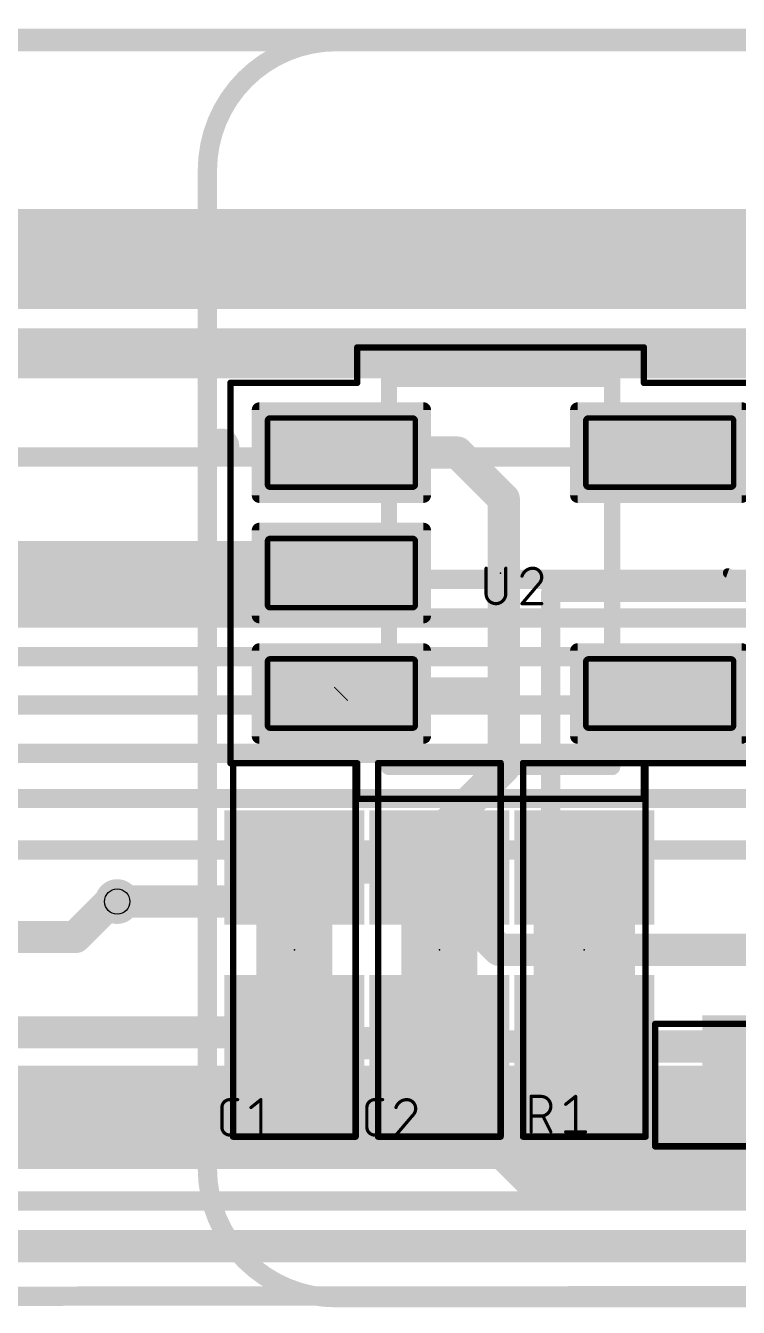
# Model space of a CAD drawing. Extents: x 121.2 to 197.3, y 1.3 to 32.2.
# Drawn here: x 140.04 to 145.66, y 11.86 to 21.97 of the extents above; entities that cross this region are included whole.
import ezdxf

# ---------------------------------------------------------------- set-up
doc = ezdxf.new("R2010")
doc.units = 0
for name, color, linetype in [('1', 12, 'CONTINUOUS'), ('101', 190, 'CONTINUOUS'), ('114', 253, 'CONTINUOUS'), ('16', 132, 'CONTINUOUS'), ('18', 110, 'CONTINUOUS'), ('20', 31, 'CONTINUOUS'), ('21', 253, 'CONTINUOUS'), ('23', 53, 'CONTINUOUS'), ('29', 253, 'CONTINUOUS'), ('31', 253, 'CONTINUOUS'), ('35', 253, 'CONTINUOUS'), ('39', 12, 'CONTINUOUS'), ('44', 253, 'CONTINUOUS'), ('51', 253, 'CONTINUOUS')]:
    doc.layers.add(name, color=color, linetype=linetype)

# ---------------------------------------------------------------- blocks, each defined once
blk = doc.blocks.new('RECT')
blk.add_solid([(-0.5, -0.5), (0.5, -0.5), (-0.5, 0.5), (0.5, 0.5)])
blk = doc.blocks.new('RECT94400X193600R15')
at = {"const_width": 0.0443}
blk.add_lwpolyline([(0.2729, -0.5608), (0.2729, 0.5608, 0.4142), (0.2508, 0.5829), (-0.2508, 0.5829, 0.4142), (-0.2729, 0.5608), (-0.2729, -0.5608, 0.4142), (-0.2508, -0.5829), (0.2508, -0.5829, 0.4142)], format="xyb", close=True, dxfattribs=at)
blk.add_solid([(-0.2618, -0.5718), (0.2618, -0.5718), (-0.2618, 0.5718), (0.2618, 0.5718)])
blk = doc.blocks.new('RECT126912X226112R15')
at = {"const_width": 0.0595}
blk.add_lwpolyline([(0.3669, -0.6471), (0.3669, 0.6471, 0.4142), (0.3371, 0.6769), (-0.3371, 0.6769, 0.4142), (-0.3669, 0.6471), (-0.3669, -0.6471, 0.4142), (-0.3371, -0.6769), (0.3371, -0.6769, 0.4142)], format="xyb", close=True, dxfattribs=at)
blk.add_solid([(-0.352, -0.662), (0.352, -0.662), (-0.352, 0.662), (0.352, 0.662)])
blk = doc.blocks.new('ROUNDV')
at = {"const_width": 0.5}
blk.add_lwpolyline([(0, -0.25, 1), (0, 0.25, 1), (0, -0.25)], format="xyb", dxfattribs=at)

msp = doc.modelspace()

# ---------------------------------------------------------------- linework, layer by layer
at = {"layer": '1'}
for points, const_width in [([(162.687, 21.8694), (132.842, 21.8694)], 0.1524), ([(135.2042, 19.812), (151.257, 19.812)], 0.1524), ([(150.2918, 19.5072), (135.3566, 19.5072)], 0.1524), ([(147.9176, 19.3153), (135.1647, 19.3153)], 0.254), ([(143.449, 18.603), (142.5344, 18.603)], 0.254), ([(143.8148, 18.2372), (143.449, 18.603)], 0.254), ([(145.0444, 18.603), (147.1518, 18.603)], 0.254), ([(143.8148, 16.703), (143.8148, 18.2372)], 0.254), ([(142.4836, 17.6022), (134.747, 17.6022)], 0.6096), ([(142.5344, 17.653), (142.4836, 17.6022)], 0.6096), ([(142.5344, 17.653), (142.113, 17.653)], 0.1524), ([(144.1854, 17.5006), (144.1854, 15.5956)], 0.1524), ([(144.1854, 17.5006), (147.7518, 17.5006)], 0.1524), ([(142.5344, 16.703), (143.8148, 16.703)], 0.254), ([(143.8148, 16.1186), (143.8148, 16.703)], 0.254), ([(142.5344, 16.703), (142.5296, 16.6982)], 0.1524), ([(143.8148, 16.1186), (143.3068, 15.6106)], 0.254), ([(143.3068, 15.3312), (143.3068, 15.6106)], 0.1524), ([(144.4498, 15.3312), (144.1854, 15.5956)], 0.1524), ([(142.1638, 15.3312), (141.8948, 15.0622)], 0.1524), ([(143.3068, 15.3312), (142.1638, 15.3312)], 0.254), ([(143.3068, 15.3312), (143.3576, 15.2804)], 0.1524), ([(143.3576, 15.2804), (143.3576, 15.1026)], 0.1524), ([(141.8948, 15.0622), (140.7668, 15.0622)], 0.254), ([(143.3576, 15.1026), (143.779, 14.6812)], 0.254), ([(145.8326, 14.6812), (143.779, 14.6812)], 0.254), ([(135.6718, 14.0312), (142.1638, 14.0312)], 0.254), ([(142.1638, 14.0312), (142.1892, 14.0312)], 0.1524), ([(142.2758, 13.9446), (142.1892, 14.0312)], 0.1524), ([(142.9362, 13.9446), (142.2758, 13.9446)], 0.254), ([(143.3068, 13.9804), (143.256, 13.9296)], 0.1524), ([(143.3068, 14.0312), (143.3068, 13.9804)], 0.1524), ([(144.4498, 13.9954), (144.3736, 13.9192)], 0.1524), ([(144.4498, 14.0312), (144.4498, 13.9954)], 0.1524), ([(144.003, 12.8778), (142.9616, 13.9192)], 0.254), ([(142.9616, 13.9192), (142.9362, 13.9446)], 0.1524), ([(143.256, 13.9192), (142.9616, 13.9192)], 0.1524), ([(144.3736, 13.9192), (143.256, 13.9192)], 0.254), ([(143.256, 13.9296), (143.256, 13.9192)], 0.1524), ([(145.527, 13.9192), (144.3736, 13.9192)], 0.254), ([(145.8318, 13.6144), (145.527, 13.9192)], 0.1524), ([(148.5392, 12.8778), (144.003, 12.8778)], 0.254), ([(135.0772, 12.7), (150.241, 12.7)], 0.1524), ([(150.6578, 12.3444), (135.9662, 12.3444)], 0.254)]:
    msp.add_lwpolyline(points, dxfattribs=dict(at, const_width=const_width))
for points, const_width in [([(142.5344, 18.6665, 1), (142.5344, 18.5395)], 0.127), ([(143.4939, 18.6479, 1), (143.4041, 18.5581)], 0.127), ([(143.449, 18.5395, 1), (143.449, 18.6665)], 0.127), ([(145.0444, 18.6665, 1), (145.0444, 18.5395)], 0.127), ([(143.8783, 18.2372, 1), (143.7513, 18.2372)], 0.127), ([(143.7699, 18.1923, 1), (143.8597, 18.2821)], 0.127), ([(142.6422, 17.5452, 1), (142.4266, 17.7608)], 0.3048), ([(142.4836, 17.4498, 1), (142.4836, 17.7546)], 0.3048), ([(142.3758, 17.71, 1), (142.5914, 17.4944)], 0.3048), ([(142.113, 17.6911, 1), (142.113, 17.6149)], 0.0762), ([(142.5344, 17.6149, 1), (142.5344, 17.6911)], 0.0762), ([(144.2235, 17.5006, 1), (144.1473, 17.5006)], 0.0762), ([(144.1854, 17.5387, 1), (144.1854, 17.4625)], 0.0762), ([(142.5344, 16.7665, 1), (142.5344, 16.6395)], 0.127), ([(143.8783, 16.703, 1), (143.7513, 16.703)], 0.127), ([(143.8148, 16.6395, 1), (143.8148, 16.7665)], 0.127), ([(142.5027, 16.7251, 1), (142.5565, 16.6713)], 0.0762), ([(142.5613, 16.6761, 1), (142.5075, 16.7299)], 0.0762), ([(143.7513, 16.703, 1), (143.8783, 16.703)], 0.127), ([(143.7513, 16.1186, 1), (143.8783, 16.1186)], 0.127), ([(143.8597, 16.0737, 1), (143.7699, 16.1635)], 0.127), ([(143.2619, 15.6555, 1), (143.3517, 15.5657)], 0.127), ([(143.3449, 15.6106, 1), (143.2687, 15.6106)], 0.0762), ([(144.2123, 15.6225, 1), (144.1585, 15.5687)], 0.0762), ([(144.1473, 15.5956, 1), (144.2235, 15.5956)], 0.0762), ([(142.1638, 15.3947, 1), (142.1638, 15.2677)], 0.127), ([(142.1907, 15.3043, 1), (142.1369, 15.3581)], 0.0762), ([(143.2687, 15.3312, 1), (143.3449, 15.3312)], 0.0762), ([(143.3337, 15.3581, 1), (143.2799, 15.3043)], 0.0762), ([(143.3068, 15.2677, 1), (143.3068, 15.3947)], 0.127), ([(144.4229, 15.3043, 1), (144.4767, 15.3581)], 0.0762), ([(143.3957, 15.2804, 1), (143.3195, 15.2804)], 0.0762), ([(143.3307, 15.2535, 1), (143.3845, 15.3073)], 0.0762), ([(140.7668, 15.1257, 1), (140.7668, 14.9987)], 0.127), ([(141.8948, 14.9987, 1), (141.8948, 15.1257)], 0.127), ([(143.4025, 15.1475, 1), (143.3127, 15.0577)], 0.127), ([(141.8679, 15.0891, 1), (141.9217, 15.0353)], 0.0762), ([(143.3195, 15.1026, 1), (143.3957, 15.1026)], 0.0762), ([(143.779, 14.7447, 1), (143.779, 14.6177)], 0.127), ([(143.7341, 14.6363, 1), (143.8239, 14.7261)], 0.127), ([(142.1638, 13.9677, 1), (142.1638, 14.0947)], 0.127), ([(142.1638, 14.0693, 1), (142.1638, 13.9931)], 0.0762), ([(142.2161, 14.0581, 1), (142.1623, 14.0043)], 0.0762), ([(142.2758, 14.0081, 1), (142.2758, 13.8811)], 0.127), ([(142.1892, 13.9931, 1), (142.1892, 14.0693)], 0.0762), ([(142.9362, 13.8811, 1), (142.9362, 14.0081)], 0.127), ([(143.3449, 14.0312, 1), (143.2687, 14.0312)], 0.0762), ([(143.3337, 13.9535, 1), (143.2799, 14.0073)], 0.0762), ([(144.4879, 14.0312, 1), (144.4117, 14.0312)], 0.0762), ([(144.4767, 13.9685, 1), (144.4229, 14.0223)], 0.0762), ([(142.2489, 13.9177, 1), (142.3027, 13.9715)], 0.0762), ([(143.0065, 13.9641, 1), (142.9167, 13.8743)], 0.127), ([(142.9631, 13.9715, 1), (142.9093, 13.9177)], 0.0762), ([(142.9616, 13.9573, 1), (142.9616, 13.8811)], 0.0762), ([(142.9347, 13.8923, 1), (142.9885, 13.9461)], 0.0762), ([(143.256, 13.9827, 1), (143.256, 13.8557)], 0.127), ([(143.2941, 13.9296, 1), (143.2179, 13.9296)], 0.0762), ([(143.2179, 13.9192, 1), (143.2941, 13.9192)], 0.0762), ([(143.2291, 13.9565, 1), (143.2829, 13.9027)], 0.0762), ([(143.256, 13.8811, 1), (143.256, 13.9573)], 0.0762), ([(143.2687, 13.9804, 1), (143.3449, 13.9804)], 0.0762), ([(144.3736, 13.9827, 1), (144.3736, 13.8557)], 0.127), ([(144.3467, 13.9461, 1), (144.4005, 13.8923)], 0.0762), ([(144.3736, 13.8557, 1), (144.3736, 13.9827)], 0.127), ([(144.4117, 13.9954, 1), (144.4879, 13.9954)], 0.0762), ([(145.5539, 13.9461, 1), (145.5001, 13.8923)], 0.0762), ([(145.527, 13.8557, 1), (145.527, 13.9827)], 0.127), ([(144.003, 12.9413, 1), (144.003, 12.8143)], 0.127), ([(143.9581, 12.8329, 1), (144.0479, 12.9227)], 0.127)]:
    msp.add_lwpolyline(points, format="xyb", dxfattribs=dict(at, const_width=const_width))
at = {"layer": '101'}
for points, const_width in [([(142.494, 21.844, 0.4142), (141.478, 20.828)], 0.1524), ([(142.494, 21.8821, 1), (142.494, 21.8059)], 0.0762), ([(142.494, 21.8059, 1), (142.494, 21.8821)], 0.0762), ([(141.5161, 20.828, 1), (141.4399, 20.828)], 0.0762), ([(141.4399, 20.828, 1), (141.5161, 20.828)], 0.0762), ([(141.478, 12.954, 0.4142), (142.494, 11.938)], 0.1524), ([(141.5161, 12.954, 1), (141.4399, 12.954)], 0.0762), ([(141.4399, 12.954, 1), (141.5161, 12.954)], 0.0762), ([(142.494, 11.9761, 1), (142.494, 11.8999)], 0.0762), ([(142.494, 11.8999, 1), (142.494, 11.9761)], 0.0762)]:
    msp.add_lwpolyline(points, format="xyb", dxfattribs=dict(at, const_width=const_width))
at = {"layer": '101', "const_width": 0.1524}
for points in [[(142.494, 21.844), (162.052, 21.844)], [(141.478, 12.954), (141.478, 20.828)], [(162.052, 11.938), (142.494, 11.938)]]:
    msp.add_lwpolyline(points, dxfattribs=at)
at = {"layer": '114', "const_width": 0.0254}
for points in [[(143.6751, 17.6911), (143.6751, 17.4893)], [(143.8303, 17.4893), (143.8303, 17.6911)], [(144.0905, 17.5669), (143.9586, 17.4117)], [(143.9586, 17.4117), (144.1138, 17.4117)], [(141.5923, 13.2828), (141.5923, 13.438)], [(141.6544, 13.5001), (141.7165, 13.5001)], [(141.8217, 13.438), (141.8993, 13.5001)], [(141.8993, 13.5001), (141.8993, 13.2207)], [(142.7353, 13.2828), (142.7353, 13.438)], [(142.7974, 13.5001), (142.8595, 13.5001)], [(144.0307, 13.2461), (144.0307, 13.5255)], [(144.0307, 13.5255), (144.1083, 13.5255)], [(144.3032, 13.4634), (144.3808, 13.5255)], [(144.3808, 13.5255), (144.3808, 13.2461)], [(143.0967, 13.3759), (142.9647, 13.2207)], [(144.1083, 13.3703), (144.0307, 13.3703)], [(144.1859, 13.2461), (144.1238, 13.3703)], [(144.3032, 13.2461), (144.4584, 13.2461)], [(141.7165, 13.2207), (141.6544, 13.2207)], [(141.8217, 13.2207), (141.9769, 13.2207)], [(142.8595, 13.2207), (142.7974, 13.2207)], [(142.9647, 13.2207), (143.1199, 13.2207)]]:
    msp.add_lwpolyline(points, dxfattribs=at)
at = {"layer": '114'}
for points, const_width in [([(143.6815, 17.6911, 1), (143.6688, 17.6911)], 0.0127), ([(143.8367, 17.6911, 1), (143.824, 17.6911)], 0.0127), ([(144.0439, 17.6911, 0.3252), (143.9586, 17.629)], 0.0254), ([(144.0439, 17.6975, 1), (144.0439, 17.6848)], 0.0127), ([(144.1138, 17.6212, 0.4142), (144.0439, 17.6911)], 0.0254), ([(144.0439, 17.6848, 1), (144.0439, 17.6974)], 0.0127), ([(143.9525, 17.631, 1), (143.9646, 17.6271)], 0.0127), ([(144.0905, 17.5669, 0.2053), (144.1138, 17.6212)], 0.0254), ([(144.1201, 17.6212, 1), (144.1074, 17.6213)], 0.0127), ([(144.1074, 17.6212, 1), (144.1201, 17.6212)], 0.0127), ([(143.6751, 17.4893, 1), (143.8303, 17.4893)], 0.0254), ([(143.6815, 17.4893, 1), (143.6688, 17.4893)], 0.0127), ([(143.6688, 17.4893, 1), (143.6815, 17.4893)], 0.0127), ([(143.8367, 17.4893, 1), (143.824, 17.4893)], 0.0127), ([(143.824, 17.4893, 1), (143.8367, 17.4893)], 0.0127), ([(144.0861, 17.5715, 1), (144.0949, 17.5623)], 0.0127), ([(144.0953, 17.5628, 1), (144.0857, 17.571)], 0.0127), ([(143.9537, 17.4158, 1), (143.9634, 17.4076)], 0.0127), ([(143.9586, 17.4181, 1), (143.9586, 17.4053)], 0.0127), ([(144.1138, 17.4053, 1), (144.1138, 17.4181)], 0.0127), ([(141.6544, 13.5001, 0.4142), (141.5923, 13.438)], 0.0254), ([(141.5986, 13.438, 1), (141.5859, 13.438)], 0.0127), ([(141.5859, 13.438, 1), (141.5986, 13.438)], 0.0127), ([(141.6544, 13.5064, 1), (141.6544, 13.4938)], 0.0127), ([(141.6544, 13.4938, 1), (141.6544, 13.5064)], 0.0127), ([(141.7165, 13.4938, 1), (141.7165, 13.5064)], 0.0127), ([(141.8177, 13.443, 1), (141.8257, 13.4331)], 0.0127), ([(141.9057, 13.5001, 1), (141.893, 13.5001)], 0.0127), ([(141.9033, 13.4951, 1), (141.8954, 13.5051)], 0.0127), ([(142.7974, 13.5001, 0.4142), (142.7353, 13.438)], 0.0254), ([(142.7416, 13.438, 1), (142.7289, 13.438)], 0.0127), ([(142.7289, 13.438, 1), (142.7416, 13.438)], 0.0127), ([(142.7974, 13.5064, 1), (142.7974, 13.4938)], 0.0127), ([(142.7974, 13.4938, 1), (142.7974, 13.5064)], 0.0127), ([(142.8595, 13.4938, 1), (142.8595, 13.5064)], 0.0127), ([(143.0501, 13.5001, 0.3252), (142.9647, 13.438)], 0.0254), ([(142.9587, 13.44, 1), (142.9708, 13.4361)], 0.0127), ([(143.1199, 13.4303, 0.4142), (143.0501, 13.5001)], 0.0254), ([(143.0501, 13.5064, 1), (143.0501, 13.4938)], 0.0127), ([(143.0501, 13.4938, 1), (143.0501, 13.5064)], 0.0127), ([(144.037, 13.5255, 1), (144.0243, 13.5255)], 0.0127), ([(144.0307, 13.5319, 1), (144.0307, 13.5192)], 0.0127), ([(144.1083, 13.3703, 1), (144.1083, 13.5255)], 0.0254), ([(144.1083, 13.5319, 1), (144.1083, 13.5192)], 0.0127), ([(144.1083, 13.5192, 1), (144.1083, 13.5319)], 0.0127), ([(144.2992, 13.4684, 1), (144.3072, 13.4585)], 0.0127), ([(144.3872, 13.5255, 1), (144.3745, 13.5255)], 0.0127), ([(144.3848, 13.5205, 1), (144.3769, 13.5305)], 0.0127), ([(143.0967, 13.3759, 0.2053), (143.1199, 13.4303)], 0.0254), ([(143.0923, 13.3805, 1), (143.101, 13.3713)], 0.0127), ([(143.1015, 13.3718, 1), (143.0918, 13.38)], 0.0127), ([(143.1263, 13.4302, 1), (143.1136, 13.4303)], 0.0127), ([(143.1136, 13.4303, 1), (143.1263, 13.4303)], 0.0127), ([(144.0307, 13.3766, 1), (144.0307, 13.3639)], 0.0127), ([(144.1083, 13.3766, 1), (144.1083, 13.3639)], 0.0127), ([(144.1083, 13.3639, 1), (144.1083, 13.3766)], 0.0127), ([(144.1295, 13.3731, 1), (144.1182, 13.3674)], 0.0127), ([(141.5923, 13.2828, 0.4142), (141.6544, 13.2207)], 0.0254), ([(141.5986, 13.2828, 1), (141.5859, 13.2828)], 0.0127), ([(141.5859, 13.2828, 1), (141.5986, 13.2828)], 0.0127), ([(142.7353, 13.2828, 0.4142), (142.7974, 13.2207)], 0.0254), ([(142.7416, 13.2828, 1), (142.7289, 13.2828)], 0.0127), ([(142.7289, 13.2828, 1), (142.7416, 13.2828)], 0.0127), ([(144.0243, 13.2461, 1), (144.037, 13.2461)], 0.0127), ([(144.1802, 13.2433, 1), (144.1916, 13.2489)], 0.0127), ([(144.3032, 13.2524, 1), (144.3032, 13.2398)], 0.0127), ([(144.3745, 13.2461, 1), (144.3872, 13.2461)], 0.0127), ([(144.4584, 13.2398, 1), (144.4584, 13.2524)], 0.0127), ([(141.6544, 13.2271, 1), (141.6544, 13.2144)], 0.0127), ([(141.6544, 13.2144, 1), (141.6544, 13.2271)], 0.0127), ([(141.7165, 13.2144, 1), (141.7165, 13.2271)], 0.0127), ([(141.8217, 13.2271, 1), (141.8217, 13.2144)], 0.0127), ([(141.893, 13.2207, 1), (141.9057, 13.2207)], 0.0127), ([(141.9769, 13.2144, 1), (141.9769, 13.2271)], 0.0127), ([(142.7974, 13.2271, 1), (142.7974, 13.2144)], 0.0127), ([(142.7974, 13.2144, 1), (142.7974, 13.2271)], 0.0127), ([(142.8595, 13.2144, 1), (142.8595, 13.2271)], 0.0127), ([(142.9647, 13.2271, 1), (142.9647, 13.2144)], 0.0127), ([(142.9599, 13.2248, 1), (142.9696, 13.2166)], 0.0127), ([(143.1199, 13.2144, 1), (143.1199, 13.2271)], 0.0127)]:
    msp.add_lwpolyline(points, format="xyb", dxfattribs=dict(at, const_width=const_width))
at = {"layer": '16'}
for points, const_width in [([(162.687, 21.844), (132.0038, 21.844)], 0.1524), ([(151.4856, 20.1422), (134.8232, 20.1422)], 0.762), ([(133.9596, 18.5674), (152.5016, 18.5674)], 0.1524), ([(148.5646, 17.6022), (131.3427, 17.6022)], 0.1524), ([(131.0894, 17.2974), (148.7678, 17.2974)], 0.1524), ([(148.9202, 16.9926), (130.6576, 16.9926)], 0.1524), ([(146.3294, 16.6116), (124.9426, 16.6116)], 0.1524), ([(146.3548, 16.2306), (126.8222, 16.2306)], 0.1524), ([(146.4056, 15.875), (129.1082, 15.875)], 0.1524), ([(146.4056, 15.4686), (131.4196, 15.4686)], 0.1524), ([(140.716, 15.0622), (140.4366, 14.7828)], 0.254), ([(140.7668, 15.0622), (140.716, 15.0622)], 0.254), ([(140.4366, 14.7828), (134.0358, 14.7828)], 0.254), ([(135.001, 13.3604), (154.1526, 13.3604)], 0.8128)]:
    msp.add_lwpolyline(points, dxfattribs=dict(at, const_width=const_width))
at = {"layer": '16', "const_width": 0.127}
for points in [[(140.716, 15.1257, 1), (140.716, 14.9987)], [(140.7609, 15.0173, 1), (140.6711, 15.1071)], [(140.7668, 14.9987, 1), (140.7668, 15.1257)], [(140.3917, 14.8277, 1), (140.4815, 14.7379)], [(140.4366, 14.7193, 1), (140.4366, 14.8463)]]:
    msp.add_lwpolyline(points, format="xyb", dxfattribs=at)
at = {"layer": '20', "const_width": 0.1524}
for points in [[(122.7836, 21.844), (196.4952, 21.894)], [(196.2412, 11.988), (122.5296, 11.938)]]:
    msp.add_lwpolyline(points, dxfattribs=at)
at = {"layer": '21'}
for points, const_width in [([(144.6694, 19.183), (142.9094, 19.183)], 0.127), ([(145.9449, 17.5204), (145.5801, 17.653)], 0.0762), ([(142.9094, 16.123), (144.6694, 16.123)], 0.127)]:
    msp.add_lwpolyline(points, dxfattribs=dict(at, const_width=const_width))
for points, const_width in [([(142.9094, 19.2147, 1), (142.9094, 19.1513)], 0.0635), ([(144.6694, 19.1513, 1), (144.6694, 19.2147)], 0.0635), ([(141.5894, 18.583, 1), (141.5894, 18.723, 1), (141.5894, 18.583)], 0.14), ([(145.5866, 17.6709, 1), (145.5736, 17.6351)], 0.0381), ([(142.9094, 16.1547, 1), (142.9094, 16.0913)], 0.0635), ([(144.6694, 16.0913, 1), (144.6694, 16.1547)], 0.0635)]:
    msp.add_lwpolyline(points, format="xyb", dxfattribs=dict(at, const_width=const_width))
at = {"layer": '23'}
for p in [(143.7894, 17.653), (142.1638, 14.6812), (143.3068, 14.6812), (144.4498, 14.6812)]:
    msp.add_point(p, dxfattribs=at)
at = {"layer": '39'}
for points, const_width in [([(144.9194, 19.433), (142.6594, 19.433)], 0.05), ([(142.6594, 19.433), (142.6594, 19.153)], 0.05), ([(144.9194, 19.153), (144.9194, 19.433)], 0.05), ([(141.6594, 19.153), (141.6594, 16.153)], 0.05), ([(142.6594, 19.153), (141.6594, 19.153)], 0.05), ([(145.9194, 19.153), (144.9194, 19.153)], 0.05), ([(141.6594, 16.153), (142.6594, 16.153)], 0.05), ([(141.6808, 13.2082), (141.6808, 16.1542)], 0.0508), ([(141.6808, 16.1542), (142.6468, 16.1542)], 0.0508), ([(142.6468, 16.1542), (142.6468, 13.2082)], 0.0508), ([(142.6594, 16.153), (142.6594, 15.873)], 0.05), ([(142.8238, 13.2082), (142.8238, 16.1542)], 0.0508), ([(142.8238, 16.1542), (143.7898, 16.1542)], 0.0508), ([(143.7898, 16.1542), (143.7898, 13.2082)], 0.0508), ([(143.9668, 13.2082), (143.9668, 16.1542)], 0.0508), ([(143.9668, 16.1542), (144.9328, 16.1542)], 0.0508), ([(144.9194, 15.873), (144.9194, 16.153)], 0.05), ([(144.9194, 16.153), (145.9194, 16.153)], 0.05), ([(144.9328, 16.1542), (144.9328, 13.2082)], 0.0508), ([(142.6594, 15.873), (144.9194, 15.873)], 0.05), ([(145.0088, 14.0974), (147.9548, 14.0974)], 0.0508), ([(145.0088, 13.1314), (145.0088, 14.0974)], 0.0508), ([(142.6468, 13.2082), (141.6808, 13.2082)], 0.0508), ([(143.7898, 13.2082), (142.8238, 13.2082)], 0.0508), ([(144.9328, 13.2082), (143.9668, 13.2082)], 0.0508), ([(147.9548, 13.1314), (145.0088, 13.1314)], 0.0508)]:
    msp.add_lwpolyline(points, dxfattribs=dict(at, const_width=const_width))
for points, const_width in [([(142.6594, 19.4455, 1), (142.6594, 19.4205)], 0.025), ([(142.6719, 19.433, 1), (142.6469, 19.433)], 0.025), ([(144.9319, 19.433, 1), (144.9069, 19.433)], 0.025), ([(144.9194, 19.4205, 1), (144.9194, 19.4455)], 0.025), ([(141.6719, 19.153, 1), (141.6469, 19.153)], 0.025), ([(141.6594, 19.1655, 1), (141.6594, 19.1405)], 0.025), ([(142.6469, 19.153, 1), (142.6719, 19.153)], 0.025), ([(142.6594, 19.1405, 1), (142.6594, 19.1655)], 0.025), ([(144.9194, 19.1655, 1), (144.9194, 19.1405)], 0.025), ([(144.9069, 19.153, 1), (144.9319, 19.153)], 0.025), ([(141.6594, 16.1655, 1), (141.6594, 16.1405)], 0.025), ([(141.6935, 16.1542, 1), (141.6681, 16.1542)], 0.0254), ([(141.6808, 16.1669, 1), (141.6808, 16.1415)], 0.0254), ([(142.6595, 16.1542, 1), (142.6341, 16.1542)], 0.0254), ([(142.6468, 16.1415, 1), (142.6468, 16.1669)], 0.0254), ([(142.6719, 16.153, 1), (142.6469, 16.153)], 0.025), ([(142.6594, 16.1405, 1), (142.6594, 16.1655)], 0.025), ([(142.8365, 16.1542, 1), (142.8111, 16.1542)], 0.0254), ([(142.8238, 16.1669, 1), (142.8238, 16.1415)], 0.0254), ([(143.8025, 16.1542, 1), (143.7771, 16.1542)], 0.0254), ([(143.7898, 16.1415, 1), (143.7898, 16.1669)], 0.0254), ([(143.9795, 16.1542, 1), (143.9541, 16.1542)], 0.0254), ([(143.9668, 16.1669, 1), (143.9668, 16.1415)], 0.0254), ([(144.9319, 16.153, 1), (144.9069, 16.153)], 0.025), ([(144.9194, 16.1655, 1), (144.9194, 16.1405)], 0.025), ([(144.9455, 16.1542, 1), (144.9201, 16.1542)], 0.0254), ([(144.9328, 16.1415, 1), (144.9328, 16.1669)], 0.0254), ([(141.6469, 16.153, 1), (141.6719, 16.153)], 0.025), ([(142.6594, 15.8855, 1), (142.6594, 15.8605)], 0.025), ([(142.6469, 15.873, 1), (142.6719, 15.873)], 0.025), ([(144.9069, 15.873, 1), (144.9319, 15.873)], 0.025), ([(144.9194, 15.8605, 1), (144.9194, 15.8855)], 0.025), ([(145.0088, 14.1101, 1), (145.0088, 14.0847)], 0.0254), ([(145.0215, 14.0974, 1), (144.9961, 14.0974)], 0.0254), ([(141.6808, 13.2209, 1), (141.6808, 13.1955)], 0.0254), ([(141.6681, 13.2082, 1), (141.6935, 13.2082)], 0.0254), ([(142.6341, 13.2082, 1), (142.6595, 13.2082)], 0.0254), ([(142.6468, 13.1955, 1), (142.6468, 13.2209)], 0.0254), ([(142.8238, 13.2209, 1), (142.8238, 13.1955)], 0.0254), ([(142.8111, 13.2082, 1), (142.8365, 13.2082)], 0.0254), ([(143.7771, 13.2082, 1), (143.8025, 13.2082)], 0.0254), ([(143.7898, 13.1955, 1), (143.7898, 13.2209)], 0.0254), ([(143.9668, 13.2209, 1), (143.9668, 13.1955)], 0.0254), ([(143.9541, 13.2082, 1), (143.9795, 13.2082)], 0.0254), ([(144.9201, 13.2082, 1), (144.9455, 13.2082)], 0.0254), ([(144.9328, 13.1955, 1), (144.9328, 13.2209)], 0.0254), ([(145.0088, 13.1441, 1), (145.0088, 13.1187)], 0.0254), ([(144.9961, 13.1314, 1), (145.0215, 13.1314)], 0.0254)]:
    msp.add_lwpolyline(points, format="xyb", dxfattribs=dict(at, const_width=const_width))
at = {"layer": '44'}
msp.add_circle((140.7668, 15.0622), 0.1, dxfattribs=at)
at = {"layer": '51'}
for points, const_width in [([(144.6694, 19.183), (142.9094, 19.183)], 0.127), ([(142.9094, 19.183), (142.9094, 16.123)], 0.127), ([(144.6694, 16.123), (144.6694, 19.183)], 0.127), ([(142.9094, 16.123), (144.6694, 16.123)], 0.127), ([(141.9398, 14.4362), (141.9398, 14.9262)], 0.1524), ([(142.3878, 14.9262), (142.3878, 14.4362)], 0.1524), ([(143.0828, 14.4362), (143.0828, 14.9262)], 0.1524), ([(143.5308, 14.9262), (143.5308, 14.4362)], 0.1524), ([(144.2258, 14.4362), (144.2258, 14.9262)], 0.1524), ([(144.6738, 14.9262), (144.6738, 14.4362)], 0.1524)]:
    msp.add_lwpolyline(points, dxfattribs=dict(at, const_width=const_width))
for points, const_width in [([(142.9094, 19.2147, 1), (142.9094, 19.1513)], 0.0635), ([(142.9411, 19.183, 1), (142.8777, 19.183)], 0.0635), ([(144.7011, 19.183, 1), (144.6377, 19.183)], 0.0635), ([(144.6694, 19.1513, 1), (144.6694, 19.2147)], 0.0635), ([(142.9094, 16.1547, 1), (142.9094, 16.0913)], 0.0635), ([(144.6694, 16.0913, 1), (144.6694, 16.1547)], 0.0635), ([(142.8777, 16.123, 1), (142.9411, 16.123)], 0.0635), ([(144.6377, 16.123, 1), (144.7011, 16.123)], 0.0635), ([(141.9779, 14.9262, 1), (141.9017, 14.9262)], 0.0762), ([(142.4259, 14.9262, 1), (142.3497, 14.9262)], 0.0762), ([(143.1209, 14.9262, 1), (143.0447, 14.9262)], 0.0762), ([(143.5689, 14.9262, 1), (143.4927, 14.9262)], 0.0762), ([(144.2639, 14.9262, 1), (144.1877, 14.9262)], 0.0762), ([(144.7119, 14.9262, 1), (144.6357, 14.9262)], 0.0762), ([(141.9017, 14.4362, 1), (141.9779, 14.4362)], 0.0762), ([(142.3497, 14.4362, 1), (142.4259, 14.4362)], 0.0762), ([(143.0447, 14.4362, 1), (143.1209, 14.4362)], 0.0762), ([(143.4927, 14.4362, 1), (143.5689, 14.4362)], 0.0762), ([(144.1877, 14.4362, 1), (144.2639, 14.4362)], 0.0762), ([(144.6357, 14.4362, 1), (144.7119, 14.4362)], 0.0762)]:
    msp.add_lwpolyline(points, format="xyb", dxfattribs=dict(at, const_width=const_width))

# ---------------------------------------------------------------- block references
at = {"layer": '1', "rotation": 270}
for p in [(142.5344, 18.603), (145.0444, 18.603), (142.5344, 17.653), (142.5344, 16.703), (145.0444, 16.703)]:
    msp.add_blockref('RECT94400X193600R15', p, dxfattribs=at)
at = {"layer": '1', "xscale": 0.7, "yscale": 0.9, "rotation": 90}
for p in [(142.1638, 15.3312), (143.3068, 15.3312), (144.4498, 15.3312), (142.1638, 14.0312), (143.3068, 14.0312), (144.4498, 14.0312)]:
    msp.add_blockref('RECT', p, dxfattribs=at)
at = {"layer": '1', "xscale": 0.7, "yscale": 0.9}
msp.add_blockref('RECT', (145.8318, 13.6144), dxfattribs=at)
at = {"layer": '18', "xscale": 0.3524, "yscale": 0.3524}
msp.add_blockref('ROUNDV', (140.7668, 15.0622), dxfattribs=at)
msp.add_blockref('ROUNDV', (140.7668, 15.0622), dxfattribs=at)
at = {"layer": '29', "rotation": 270}
for p in [(142.5344, 18.603), (145.0444, 18.603), (142.5344, 17.653), (142.5344, 16.703), (145.0444, 16.703)]:
    msp.add_blockref('RECT126912X226112R15', p, dxfattribs=at)
at = {"layer": '29', "xscale": 0.9032, "yscale": 1.1032, "rotation": 90}
for p in [(142.1638, 15.3312), (143.3068, 15.3312), (144.4498, 15.3312), (142.1638, 14.0312), (143.3068, 14.0312), (144.4498, 14.0312)]:
    msp.add_blockref('RECT', p, dxfattribs=at)
at = {"layer": '29', "xscale": 0.9032, "yscale": 1.1032}
msp.add_blockref('RECT', (145.8318, 13.6144), dxfattribs=at)
at = {"layer": '31', "rotation": 270}
for p in [(142.5344, 18.603), (145.0444, 18.603), (142.5344, 17.653), (142.5344, 16.703), (145.0444, 16.703)]:
    msp.add_blockref('RECT94400X193600R15', p, dxfattribs=at)
at = {"layer": '31', "xscale": 0.7, "yscale": 0.9, "rotation": 90}
for p in [(142.1638, 15.3312), (143.3068, 15.3312), (144.4498, 15.3312), (142.1638, 14.0312), (143.3068, 14.0312), (144.4498, 14.0312)]:
    msp.add_blockref('RECT', p, dxfattribs=at)
at = {"layer": '31', "xscale": 0.7, "yscale": 0.9}
msp.add_blockref('RECT', (145.8318, 13.6144), dxfattribs=at)
at = {"layer": '35', "xscale": 0.3998, "rotation": 90}
for p, yscale in [((142.1638, 14.6812), 0.6), ((143.3068, 14.6812), 0.6), ((144.4498, 14.6812), 0.8002)]:
    msp.add_blockref('RECT', p, dxfattribs=dict(at, yscale=yscale))
at = {"layer": '51', "xscale": 0.3, "yscale": 0.5999, "rotation": 90}
for p in [(142.1687, 15.09), (143.3117, 15.09), (144.4547, 15.09), (142.1687, 14.2772), (143.3117, 14.2772), (144.4547, 14.2772)]:
    msp.add_blockref('RECT', p, dxfattribs=at)

doc.saveas('drawing.dxf')
